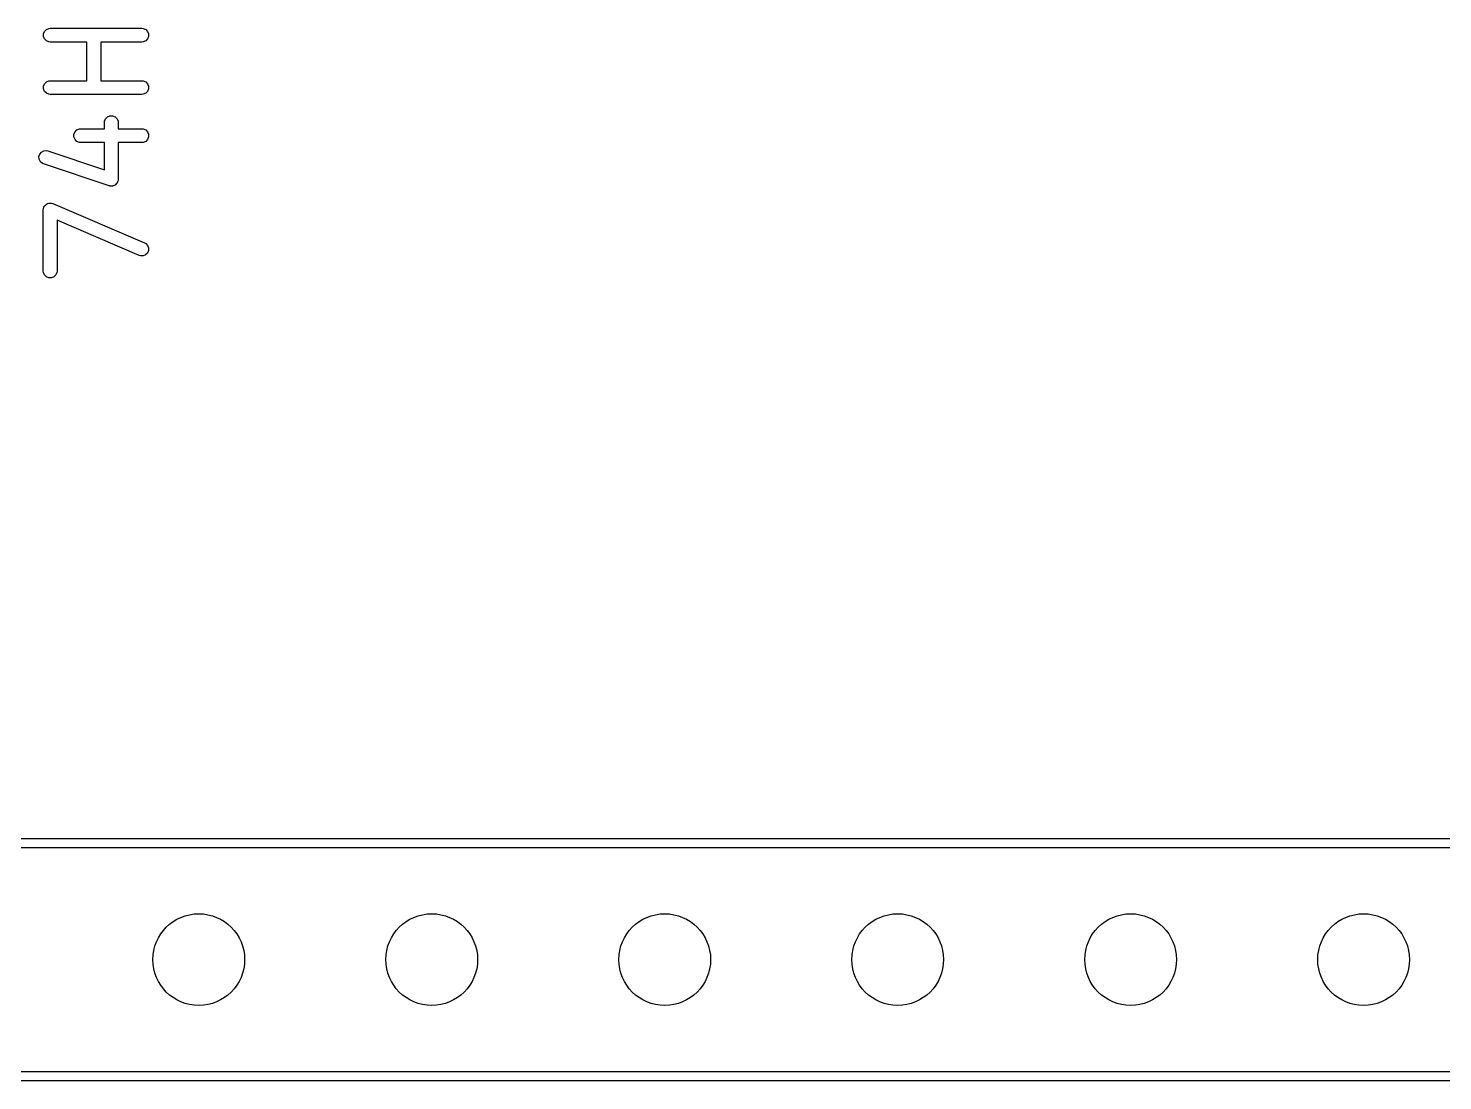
# Model space of a CAD drawing. Extents: x 2.26 to 6.35, y -6.6 to -4.52.
# Drawn here: x 3.668 to 4.275, y -6.469 to -6.018 of the extents above; entities that cross this region are included whole.
import ezdxf

# ---------------------------------------------------------------- set-up
doc = ezdxf.new("R2010")
doc.units = 0
doc.header["$MEASUREMENT"] = 0
doc.layers.add('BLACK', color=7, linetype='CONTINUOUS')

msp = doc.modelspace()

# ---------------------------------------------------------------- linework, layer by layer
at = {"layer": 'BLACK', "linetype": 'CONTINUOUS'}
for p, q in [((3.67426, -6.01995), (3.6747, -6.01889)), ((3.67426, -6.0211), (3.67426, -6.01995)), ((3.6747, -6.02217), (3.67426, -6.0211)), ((3.6747, -6.01889), (3.67552, -6.01807)), ((3.67552, -6.02298), (3.6747, -6.02217)), ((3.67552, -6.01807), (3.67658, -6.01763)), ((3.67658, -6.01763), (3.67716, -6.01758)), ((3.67716, -6.01758), (3.71653, -6.01758)), ((3.71653, -6.01758), (3.7171, -6.01763)), ((3.7171, -6.01763), (3.71817, -6.01807)), ((3.71817, -6.01807), (3.71898, -6.01889)), ((3.71898, -6.02217), (3.71817, -6.02298)), ((3.71898, -6.01889), (3.71942, -6.01995)), ((3.71942, -6.0211), (3.71898, -6.02217)), ((3.71942, -6.01995), (3.71942, -6.0211)), ((3.67658, -6.02342), (3.67552, -6.02298)), ((3.67716, -6.02348), (3.67658, -6.02342)), ((3.69295, -6.02348), (3.67716, -6.02348)), ((3.69295, -6.04007), (3.69295, -6.02348)), ((3.71653, -6.02348), (3.69886, -6.02348)), ((3.69886, -6.02348), (3.69886, -6.04007)), ((3.7171, -6.02342), (3.71653, -6.02348)), ((3.71817, -6.02298), (3.7171, -6.02342)), ((3.6747, -6.04139), (3.67552, -6.04057)), ((3.67552, -6.04057), (3.67658, -6.04013)), ((3.67658, -6.04013), (3.67716, -6.04007)), ((3.67716, -6.04007), (3.69295, -6.04007)), ((3.69886, -6.04007), (3.71653, -6.04007)), ((3.71653, -6.04007), (3.7171, -6.04013)), ((3.7171, -6.04013), (3.71817, -6.04057)), ((3.71817, -6.04057), (3.71898, -6.04139)), ((3.67426, -6.04245), (3.6747, -6.04139)), ((3.67426, -6.0436), (3.67426, -6.04245)), ((3.6747, -6.04467), (3.67426, -6.0436)), ((3.67552, -6.04548), (3.6747, -6.04467)), ((3.67658, -6.04592), (3.67552, -6.04548)), ((3.67716, -6.04598), (3.67658, -6.04592)), ((3.71653, -6.04598), (3.67716, -6.04598)), ((3.7171, -6.04592), (3.71653, -6.04598)), ((3.71817, -6.04548), (3.7171, -6.04592)), ((3.71898, -6.04467), (3.71817, -6.04548)), ((3.71898, -6.04139), (3.71942, -6.04245)), ((3.71942, -6.0436), (3.71898, -6.04467)), ((3.71942, -6.04245), (3.71942, -6.0436)), ((3.70045, -6.05802), (3.70051, -6.05745)), ((3.70045, -6.0607), (3.70045, -6.05802)), ((3.70051, -6.05745), (3.70095, -6.05638)), ((3.70095, -6.05638), (3.70176, -6.05557)), ((3.70176, -6.05557), (3.70283, -6.05513)), ((3.70283, -6.05513), (3.70398, -6.05513)), ((3.70398, -6.05513), (3.70505, -6.05557)), ((3.70505, -6.05557), (3.70586, -6.05638)), ((3.70586, -6.05638), (3.7063, -6.05745)), ((3.7063, -6.05745), (3.70636, -6.05802)), ((3.70636, -6.05802), (3.70636, -6.0607)), ((3.68739, -6.06307), (3.68783, -6.06201)), ((3.68739, -6.06422), (3.68739, -6.06307)), ((3.68783, -6.06529), (3.68739, -6.06422)), ((3.68783, -6.06201), (3.68864, -6.06119)), ((3.68864, -6.06119), (3.68971, -6.06075)), ((3.68971, -6.06075), (3.69028, -6.0607)), ((3.69028, -6.0607), (3.70045, -6.0607)), ((3.70636, -6.0607), (3.71653, -6.0607)), ((3.71653, -6.0607), (3.7171, -6.06075)), ((3.7171, -6.06075), (3.71817, -6.06119)), ((3.71817, -6.06119), (3.71898, -6.06201)), ((3.71898, -6.06201), (3.71942, -6.06307)), ((3.71942, -6.06422), (3.71898, -6.06529)), ((3.71942, -6.06307), (3.71942, -6.06422)), ((3.67272, -6.07156), (3.67347, -6.07069)), ((3.67347, -6.07069), (3.6745, -6.07017)), ((3.6745, -6.07017), (3.67565, -6.07009)), ((3.67565, -6.07009), (3.67622, -6.07022)), ((3.67622, -6.07022), (3.70045, -6.0783)), ((3.68864, -6.0661), (3.68783, -6.06529)), ((3.68971, -6.06654), (3.68864, -6.0661)), ((3.69028, -6.0666), (3.68971, -6.06654)), ((3.70045, -6.0666), (3.69028, -6.0666)), ((3.70045, -6.0783), (3.70045, -6.0666)), ((3.71653, -6.0666), (3.70636, -6.0666)), ((3.70636, -6.0666), (3.70636, -6.0824)), ((3.7171, -6.06654), (3.71653, -6.0666)), ((3.71817, -6.0661), (3.7171, -6.06654)), ((3.71898, -6.06529), (3.71817, -6.0661)), ((3.67235, -6.07265), (3.67272, -6.07156)), ((3.67244, -6.0738), (3.67235, -6.07265)), ((3.67295, -6.07483), (3.67244, -6.0738)), ((3.67382, -6.07559), (3.67295, -6.07483)), ((3.67435, -6.07582), (3.67382, -6.07559)), ((3.70247, -6.0852), (3.67435, -6.07582)), ((3.7063, -6.08297), (3.70612, -6.08341)), ((3.70632, -6.08282), (3.7063, -6.08297)), ((3.70633, -6.08277), (3.70632, -6.08282)), ((3.70636, -6.0824), (3.70633, -6.08269)), ((3.70633, -6.08269), (3.70633, -6.08277)), ((3.70276, -6.08526), (3.70247, -6.0852)), ((3.70283, -6.08529), (3.70276, -6.08526)), ((3.70289, -6.08529), (3.70283, -6.08529)), ((3.70304, -6.08533), (3.70289, -6.08529)), ((3.70351, -6.08529), (3.70304, -6.08533)), ((3.70398, -6.08529), (3.70351, -6.08529)), ((3.70408, -6.08525), (3.70398, -6.08529)), ((3.70418, -6.08524), (3.70408, -6.08525)), ((3.70461, -6.08503), (3.70418, -6.08524)), ((3.70505, -6.08485), (3.70461, -6.08503)), ((3.70512, -6.08478), (3.70505, -6.08485)), ((3.70522, -6.08473), (3.70512, -6.08478)), ((3.70553, -6.08437), (3.70522, -6.08473)), ((3.70586, -6.08404), (3.70553, -6.08437)), ((3.7059, -6.08394), (3.70586, -6.08404)), ((3.70597, -6.08386), (3.7059, -6.08394)), ((3.70612, -6.08341), (3.70597, -6.08386)), ((3.67421, -6.09552), (3.67426, -6.09494)), ((3.67426, -6.09494), (3.67427, -6.09493)), ((3.67427, -6.09491), (3.67449, -6.09439)), ((3.67427, -6.09493), (3.67427, -6.09491)), ((3.67449, -6.09439), (3.6747, -6.09388)), ((3.6747, -6.09388), (3.67472, -6.09387)), ((3.67472, -6.09385), (3.67512, -6.09346)), ((3.67472, -6.09387), (3.67472, -6.09385)), ((3.67512, -6.09346), (3.67552, -6.09306)), ((3.67552, -6.09306), (3.67553, -6.09306)), ((3.67553, -6.09306), (3.67555, -6.09304)), ((3.67555, -6.09304), (3.67607, -6.09284)), ((3.67607, -6.09284), (3.67658, -6.09262)), ((3.67658, -6.09262), (3.6766, -6.09262)), ((3.6766, -6.09262), (3.67662, -6.09262)), ((3.67662, -6.09262), (3.67718, -6.09262)), ((3.67718, -6.09262), (3.67773, -6.09262)), ((3.67773, -6.09262), (3.67775, -6.09263)), ((3.67775, -6.09263), (3.67777, -6.09263)), ((3.67777, -6.09263), (3.67832, -6.09281)), ((3.67832, -6.09281), (3.71769, -6.10968)), ((3.67421, -6.12177), (3.67421, -6.09552)), ((3.71537, -6.11511), (3.68011, -6.1)), ((3.68011, -6.1), (3.68011, -6.12177)), ((3.71769, -6.10968), (3.7182, -6.10996)), ((3.7182, -6.10996), (3.719, -6.11078)), ((3.71942, -6.113), (3.71896, -6.11406)), ((3.719, -6.11078), (3.71943, -6.11185)), ((3.71943, -6.11185), (3.71942, -6.113)), ((3.71592, -6.11528), (3.71537, -6.11511)), ((3.71707, -6.11529), (3.71592, -6.11528)), ((3.71814, -6.11487), (3.71707, -6.11529)), ((3.71896, -6.11406), (3.71814, -6.11487)), ((3.67426, -6.12234), (3.67421, -6.12177)), ((3.6747, -6.12341), (3.67426, -6.12234)), ((3.67552, -6.12422), (3.6747, -6.12341)), ((3.67658, -6.12466), (3.67552, -6.12422)), ((3.67773, -6.12466), (3.67658, -6.12466)), ((3.6788, -6.12422), (3.67773, -6.12466)), ((3.67961, -6.12341), (3.6788, -6.12422)), ((3.68005, -6.12234), (3.67961, -6.12341)), ((3.68011, -6.12177), (3.68005, -6.12234)), ((2.39094, -6.36535), (6.29094, -6.36535)), ((6.28898, -6.36929), (2.39291, -6.36929)), ((2.41676, -6.46535), (6.28898, -6.46535)), ((6.29094, -6.46929), (2.41594, -6.46929))]:
    msp.add_line(p, q, dxfattribs=at)
at = {"layer": 'BLACK'}
for centre in [(3.74094, -6.41732), (3.84094, -6.41732), (3.94094, -6.41732), (4.04094, -6.41732), (4.14094, -6.41732), (4.24094, -6.41732)]:
    msp.add_circle(centre, 0.01969, dxfattribs=at)

doc.saveas('drawing.dxf')
